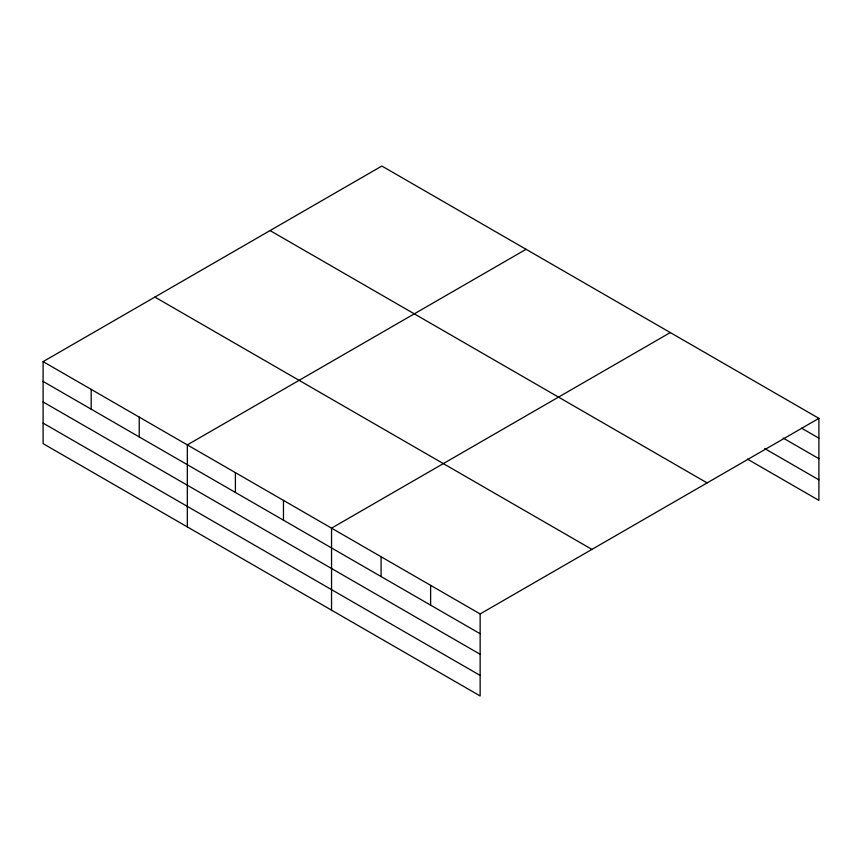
<?xml version="1.0" encoding="UTF-8"?>
<svg xmlns="http://www.w3.org/2000/svg" width="862" height="862" viewBox="0 0 862 862"><rect width="100%" height="100%" fill="white"/><g stroke="black" fill="none" stroke-linecap="round" stroke-linejoin="round"><path stroke-width="1.29" d="M480.145 654.28L480.145 613.938L43.1 361.62L43.1 443.639L480.145 695.968L480.145 654.28L43.1 401.951M747.483 459.155L818.9 500.38L818.9 418.361L381.855 166.032L43.1 361.62M526.079 249.301L187.323 444.878L187.323 526.908M670.302 332.57L331.547 528.147L331.547 610.177M480.145 613.938L818.9 418.361M801.617 428.188L818.9 438.165M783.192 438.079L818.9 458.692M764.766 448.596L818.9 479.854M270.065 230.574L707.109 482.903M154.891 297.078L591.935 549.396M43.1 381.424L480.145 633.742M43.1 423.113L480.145 675.431M430.612 585.341L430.612 605.146M381.079 556.744L381.079 576.549M283.469 500.391L283.469 520.195M235.401 472.635L235.401 492.439M139.245 417.133L139.245 436.937M91.178 389.376L91.178 409.181"/></g></svg>
